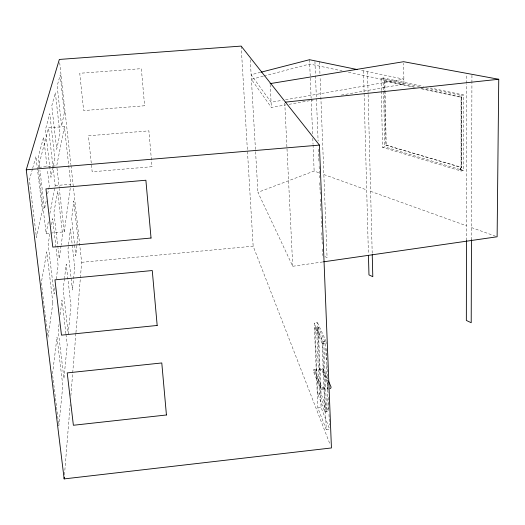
<?xml version="1.0" encoding="UTF-8"?>
<svg xmlns="http://www.w3.org/2000/svg" width="525" height="525" viewBox="0 0 525 525"><rect width="100%" height="100%" fill="white"/><g stroke="black" fill="none" stroke-linecap="round" stroke-linejoin="round"><path stroke-width="0.39" stroke-dasharray="2.62 1.97" d="M421.68 88.646L461.698 97.269L461.685 167.383L461.18 167.501L461.18 97.361L420.381 88.561M381.327 91.317L382.561 147.374L461.068 171.032L463.444 170.494L463.496 94.959L430.625 87.977M466.462 240.47L466.705 84.007M466.705 83.186L466.718 74.996M471.45 239.879L471.916 83.337M471.916 82.517L471.942 75.141M64.483 474.817L70.16 404.532M70.882 395.542L75.895 333.428M75.961 332.607L81.638 262.323L70.98 165.362M460.097 168.702C461.856 168.512 459.664 170.809 460.241 168.591M460.136 169.457L460.149 168.801M460.556 169.076L460.635 169.076M64.477 278.532L63.125 289.708L68.23 333.67L70.967 305.694L66.216 264.154L64.575 277.732M59.036 324.358L58.255 330.829L63.938 378.545L67.213 344.951L65.993 334.537M60.211 314.639L61.963 300.07L65.901 333.736M64.24 231.833L70.79 184.249L64.418 126.597L48.523 127.877L38.246 167.363L46.128 233.481L64.24 231.833L59.378 189.157M54.981 287.707L54.088 294.033L48.136 243.968L49.96 233.677M56.214 279.011L58.117 265.571L52.631 218.636L51.227 226.551M61.044 245.844L59.253 258.569L53.891 212.487L57.652 191.284L62.619 234.701L61.156 245.044M316.247 368.95L316.45 370.611L316.247 368.95L313.779 369.442L313.11 370.801L320.375 388.474C324.424 392.221 326.406 386.197 321.983 387.863L314.705 370.328L314.521 370.939L316.45 370.611M46.128 233.481L48.536 220.71M49.895 213.524L55.164 185.594L48.523 127.877M64.418 126.597L56.72 165.808L38.246 167.363M46.187 201.016L44.54 208.937L39.953 170.317M47.67 193.889L48.818 188.35M48.983 187.556L49.311 185.975L47.414 169.68M32.465 168.965L29.42 179.878L36.461 237.53L42.341 210.026L37.4 168.663M32.681 168.19L35.943 156.496L37.301 167.849M327.548 378.886L323.439 369.41C319.673 365.807 317.907 371.812 321.884 369.994L328.145 384.549M319.863 370.25L319.692 368.596M324.201 387.634L324.378 389.353M322.75 261.942L292.74 266.273L257.919 192.34L314.147 171.038L319.384 172.922M460.228 168.551L460.74 168.742M263.222 76.217L251.403 79.314L271.353 107.461L285.817 104.902M264.009 76.013L309.711 64.037L342.044 70.895M260.603 72.299L251.134 74.734L271.077 102.263L282.345 100.301M382.561 147.374L384.812 146.915L460.051 169.477M415.282 87.268L384.379 80.797L385.731 145.077L461.685 167.383M461.18 97.361L461.698 97.269M425.854 87.885L461.068 95.406L463.496 94.959M289.032 104.337L313.143 100.078M341.276 95.104L403.961 84.033L403.633 63.289M285.567 99.737L403.883 79.157L360.301 70.173M381.308 90.51L381.038 78.323L383.335 77.936L423.413 86.448M326.228 429.457L329.588 429.076L321.11 407.564L317.513 322.711L314.206 323.052L317.881 407.925L326.228 429.457L322.626 341.585L314.206 323.052M317.881 407.925L321.11 407.564M324.949 412.02L328.315 411.646L325.559 343.048L318.242 327.114L314.921 327.456L317.796 394.052L324.949 412.02L322.12 343.402L314.921 327.456M324.273 388.487L322.855 388.644A1.437 0.65 -1.9 0 1 321.182 388.172L313.924 370.637A1.352 0.591 -2.1 0 1 315.02 369.922L316.345 369.784M317.796 394.052L321.051 393.697L328.315 411.646M319.758 369.416L321.09 369.272A1.352 0.584 -1.9 0 1 322.658 369.698L327.383 380.625M322.626 341.585L326.071 341.23L326.169 343.665M322.12 343.402L325.559 343.048M81.638 262.323L253.155 246.179L329.956 444.13M55.164 185.594L70.79 184.249M381.038 78.323L420.256 86.691M348.436 72.253L403.961 84.033M384.379 80.797L414.776 87.353M385.731 145.077L461.18 167.501M460.76 169.693L463.444 170.494M323.859 174.53L366.693 189.919M370.611 191.33L466.489 225.776M471.489 227.574L495.613 236.243M324.883 256.587L327.082 257.624L320.066 76.742M317.513 322.711L326.071 341.23M56.365 405.595L52.507 374.003L56.995 337.096L62.803 385.626L58.846 425.847L56.464 406.409M39.572 167.101L38.332 156.64L43.608 137.097L47.033 166.425M56.995 168.223L59.286 188.357M59.699 62.698L70.888 164.548M241.159 46.095L253.155 246.179M250.274 59.811L255.531 150.872M255.577 151.686L257.919 192.34M270.139 84.44L271.353 107.461M284.773 103.038L292.74 266.273M318.242 327.114L321.051 393.697M309.527 59.706L311.128 98.339M311.161 99.159L312.657 135.102M312.788 138.364L313.025 144.086M313.058 144.9L314.147 171.038M319.489 61.76L320.033 75.922M314.928 61.537L315.466 74.97M315.499 75.784L318.111 141.087M318.439 149.251L318.931 161.497M319.128 166.392L319.581 177.831M319.777 182.739L320.237 194.198M320.434 199.106L320.893 210.558M321.123 216.287L321.549 226.918M321.772 232.647L322.232 244.099M322.429 249.007L322.691 255.557M326.366 348.548L326.819 359.94M327.016 364.816L327.469 376.208M327.731 382.712L328.125 392.477M328.315 397.353L328.775 408.745M329.004 414.435L329.424 425.014M367.533 71.663L372.218 253.929M363.503 70.829L368.399 253.654M384.864 80.712L385.074 90.477M385.087 91.291L386.216 144.979M383.335 77.936L384.812 146.915M461.068 95.406L461.068 171.032M327.508 387.404L327.771 388.986L327.508 387.404M74.707 267.022L72.457 289.99L67.902 249.808L70.429 228.88L74.707 267.022M77.68 236.394L75.784 255.76L71.649 218.617L73.776 201.003L77.68 236.394M52.887 302.879L48.005 337.391L41.318 282.686L46.784 251.875L52.887 302.879M59.948 133.75L56.7 149.323L51.772 105.866L55.348 92.682L59.948 133.75M64.312 112.868L61.596 125.888L57.159 86.041L60.145 75.042L64.312 112.868M54.889 158.412L50.958 177.293L45.432 129.636L49.777 113.61L54.889 158.412M152.014 166.701L92.164 171.793L88.41 135.778L148.89 130.856L152.014 166.701M144.605 105.761L83.652 110.565L79.748 73.277L141.35 68.657L144.605 105.761M323.84 343.225L316.582 327.285L319.423 393.875L326.635 411.83L323.84 343.225"/><path stroke-width="0.79" d="M466.462 240.47L466.344 320.447L471.207 322.724L471.45 239.879M270.099 83.626L403.613 61.701L498.75 79.268L497.123 236.782L323.558 261.824M64.155 478.905L26.25 169.798L59.345 59.443L241.159 46.095L319.423 145.097L331.439 447.956L64.155 478.905L64.286 477.271M330.054 388.625L330.888 388.001L331.065 387.023L328.499 381.071M261.397 72.096L309.527 59.706L357.098 69.51M285.548 102.132L498.75 79.268M26.25 169.798L319.423 145.097M372.238 254.743L372.803 276.695L368.97 274.897L368.445 255.288M166.432 414.986L73.382 425.263L67.213 372.901L161.785 362.959L166.432 414.986M157.178 325.461L61.478 335.147L54.941 279.845L152.257 270.539L157.178 325.461M151.036 238.035L52.795 247.098L45.944 188.869L145.884 180.239L151.036 238.035"/></g></svg>
